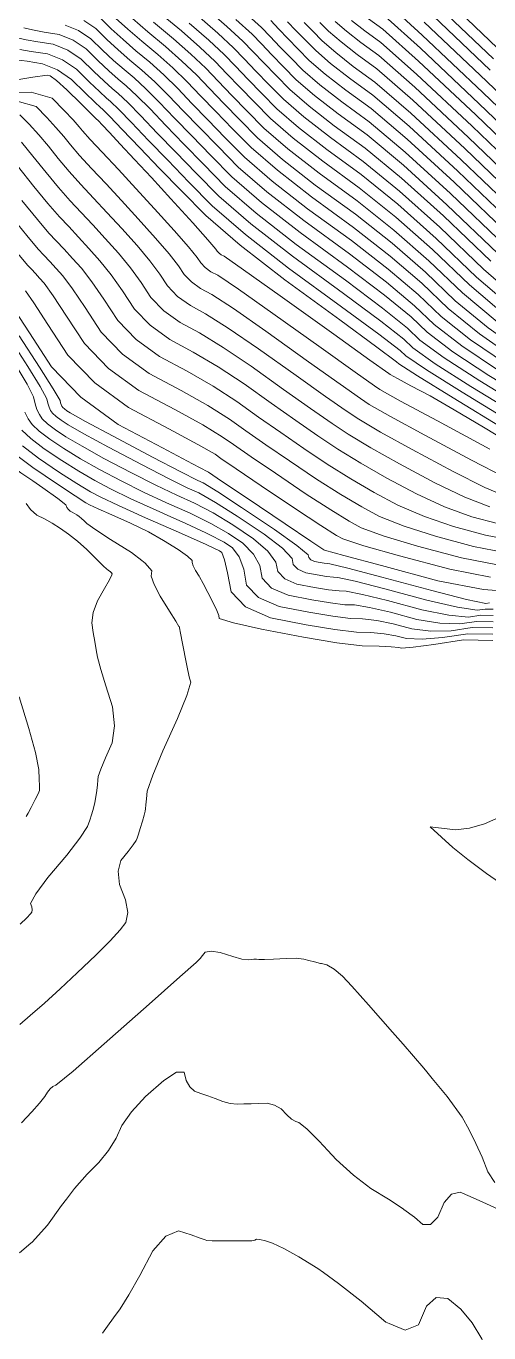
# Model space of a CAD drawing. Header units: inches. Extents: x 1337389 to 1347141, y 407035 to 414577.
# Drawn here: x 1338532 to 1338744, y 409295 to 409896 of the extents above; entities that cross this region are included whole.
import ezdxf

# ---------------------------------------------------------------- set-up
doc = ezdxf.new("R2010")
doc.units = ezdxf.units.IN
doc.header["$MEASUREMENT"] = 0
doc.layers.add('Topo', color=7, linetype='Continuous', lineweight=15, true_color=0x459900)

msp = doc.modelspace()

# ---------------------------------------------------------------- linework, layer by layer
at = {"layer": 'Topo'}
for p, q in [((1338715.969, 409415.1701, 1110), (1338718.4579, 409412.135, 1110)), ((1338528.5161, 409331.932, 1105), (1338533.7851, 409336.401, 1105))]:
    msp.add_line(p, q, dxfattribs=at)
for points, elevation in [([(1338717.3041, 409915.8621), (1338748.327, 409886.2501)], 880), ([(1338613.9059, 409904.738), (1338623.982, 409896.0499), (1338631.302, 409889.3151), (1338635.8659, 409884.5309), (1338640.992, 409879.223), (1338646.679, 409873.3919), (1338652.927, 409867.0391), (1338661.823, 409859.362), (1338673.3681, 409850.362), (1338687.5599, 409840.039), (1338704.2811, 409826.2029), (1338723.531, 409808.852), (1338745.309, 409787.987)], 955), ([(1338697.4669, 409906.8859), (1338713.8309, 409891.953), (1338741.7139, 409865.611), (1338781.1169, 409827.86)], 900), ([(1338716.436, 409909.8849), (1338746.674, 409881.0912)], 885), ([(1338558.144, 409898.764), (1338563.6669, 409895.0821), (1338568.7731, 409890.078), (1338574.013, 409885.2198), (1338579.3859, 409880.5079), (1338584.8929, 409875.9419), (1338590.8139, 409870.54), (1338597.15, 409864.3011), (1338603.901, 409857.225), (1338611.4819, 409849.3761), (1338619.893, 409840.7519), (1338629.1341, 409831.3548), (1338642.2909, 409820.0011), (1338659.3648, 409806.6913), (1338680.3562, 409791.4241), (1338697.3361, 409778.3839), (1338710.3061, 409767.572), (1338719.2661, 409758.988), (1338731.9828, 409749.1521), (1338748.4569, 409738.066)], 995), ([(1338752.5361, 409740.631), (1338736.0469, 409751.9119), (1338722.5212, 409762.613), (1338711.9591, 409772.7319), (1338698.2039, 409784.362), (1338681.256, 409797.501), (1338661.1159, 409812.1501), (1338644.7329, 409824.9209), (1338632.108, 409835.8149), (1338623.241, 409844.832), (1338615.1712, 409853.1071), (1338607.8971, 409860.638), (1338601.4191, 409867.4279), (1338594.9599, 409873.7291), (1338588.5189, 409879.5421), (1338582.0969, 409884.8671), (1338576.1851, 409890.015), (1338570.783, 409894.986), (1338565.8911, 409899.7799)], 990), ([(1338572.7921, 409899.894), (1338578.3569, 409894.8099), (1338584.808, 409889.225), (1338592.146, 409883.141), (1338599.106, 409876.9181), (1338605.6881, 409870.5537), (1338611.8919, 409864.052), (1338618.8591, 409856.837), (1338626.5889, 409848.9119), (1338635.082, 409840.276), (1338647.1739, 409829.8409), (1338662.866, 409817.608), (1338682.1571, 409803.5779), (1338699.072, 409790.3392), (1338713.6121, 409777.8919), (1338725.7769, 409766.237), (1338740.1106, 409754.672), (1338756.6138, 409743.1959)], 985), ([(1338760.692, 409745.7611), (1338744.1741, 409757.4322), (1338729.032, 409769.862), (1338715.2651, 409783.052), (1338699.9409, 409796.316), (1338683.0569, 409809.6551), (1338664.616, 409823.067), (1338649.6159, 409834.761), (1338638.0559, 409844.736), (1338629.937, 409852.992), (1338622.548, 409860.568), (1338615.8878, 409867.4649), (1338609.9569, 409873.6809), (1338603.252, 409880.106), (1338595.773, 409886.741), (1338587.519, 409893.584), (1338580.5289, 409899.6041)], 980), ([(1338592.9411, 409902.301), (1338603.026, 409893.94), (1338611.544, 409886.4839), (1338618.4949, 409879.9351), (1338623.8789, 409874.291), (1338629.9258, 409868.03), (1338636.634, 409861.1521), (1338644.004, 409853.6569), (1338654.4992, 409844.6008), (1338668.117, 409833.9851), (1338684.8588, 409821.8079), (1338701.6771, 409808.2708), (1338718.572, 409793.372), (1338735.5431, 409777.1122), (1338752.3021, 409762.952)], 970), ([(1338760.4291, 409768.4711), (1338742.0529, 409784.362), (1338721.878, 409803.6921), (1338703.413, 409820.2251), (1338686.6601, 409833.962), (1338671.6172, 409844.9028), (1338659.382, 409854.4421), (1338649.9531, 409862.578), (1338643.3301, 409869.3121), (1338637.3031, 409875.4919), (1338631.87, 409881.117), (1338627.0331, 409886.188), (1338619.836, 409892.862), (1338610.2791, 409901.138)], 960), ([(1338628.127, 409899.239), (1338635.571, 409892.4409), (1338639.862, 409887.944), (1338644.681, 409882.9541), (1338650.0271, 409877.472), (1338655.901, 409871.4991), (1338664.265, 409864.2818), (1338675.1182, 409855.8211), (1338688.4611, 409846.1159), (1338705.15, 409832.18), (1338725.1839, 409814.0119), (1338748.5639, 409791.6108)], 950), ([(1338751.819, 409795.2358), (1338726.8371, 409819.1712), (1338706.0181, 409838.1572), (1338689.3622, 409852.1931), (1338676.8681, 409861.28), (1338666.706, 409869.202), (1338658.8749, 409875.959), (1338653.375, 409881.5529), (1338648.369, 409886.6849), (1338643.8569, 409891.357), (1338639.839, 409895.5679), (1338632.273, 409902.428)], 945), ([(1338644.108, 409898.695), (1338647.8531, 409894.77), (1338652.0579, 409890.4159), (1338656.723, 409885.633), (1338661.8491, 409880.4199), (1338669.1479, 409874.1223), (1338678.619, 409866.739), (1338690.262, 409858.27), (1338706.8859, 409844.134), (1338728.4901, 409824.3311), (1338755.0741, 409798.8612)], 940), ([(1338771.3511, 409816.9848), (1338736.755, 409850.1309), (1338711.2269, 409874.0209), (1338694.7652, 409888.6549), (1338687.37, 409894.033), (1338681.3552, 409898.7221)], 915), ([(1338689.1211, 409899.4919), (1338695.666, 409894.7322), (1338712.095, 409879.998), (1338738.4079, 409855.2908), (1338774.606, 409820.6101)], 910), ([(1338777.8608, 409824.235), (1338740.0609, 409860.4511), (1338712.9631, 409885.976), (1338696.5661, 409900.809)], 905), ([(1338715.5669, 409903.9071), (1338745.021, 409875.931)], 890), ([(1338762.089, 409719.6491), (1338740.3, 409732.937), (1338723.8559, 409743.633), (1338712.7561, 409751.7379), (1338707, 409757.2518), (1338695.5999, 409766.4301), (1338678.5549, 409779.27), (1338655.8652, 409795.773), (1338637.4081, 409810.1607), (1338623.1849, 409822.434), (1338613.196, 409832.5919), (1338604.104, 409841.9139), (1338595.9097, 409850.3989), (1338588.6122, 409858.0471), (1338582.5219, 409864.1621), (1338577.6399, 409868.744), (1338573.9641, 409871.7909), (1338569.669, 409875.6309), (1338564.754, 409880.2619), (1338559.2202, 409885.686), (1338553.234, 409889.6761), (1338546.7939, 409892.233), (1338539.902, 409893.3571), (1338534.5049, 409894.394), (1338530.6022, 409895.3438)], 1005), ([(1338765.3892, 409722.689), (1338744.379, 409735.501), (1338727.9189, 409746.3929), (1338716.011, 409755.363), (1338708.653, 409762.4121), (1338696.468, 409772.4071), (1338679.455, 409785.3472), (1338657.6149, 409801.232), (1338639.8501, 409815.081), (1338626.1589, 409826.8941), (1338616.5441, 409836.6721), (1338607.7927, 409845.6451), (1338599.9051, 409853.8121), (1338592.8809, 409861.1742), (1338586.6681, 409867.351), (1338581.2659, 409872.3431), (1338576.6751, 409876.1501), (1338571.8413, 409880.425), (1338566.7641, 409885.17), (1338561.4444, 409890.3839), (1338555.689, 409894.2201), (1338549.4978, 409896.6779)], 1000), ([(1338748.2381, 409760.192), (1338732.287, 409773.4869), (1338716.9181, 409788.2121), (1338700.809, 409802.293), (1338683.958, 409815.7318), (1338666.366, 409828.5263), (1338652.0572, 409839.681), (1338641.03, 409849.1971), (1338633.2859, 409857.0721), (1338626.237, 409864.299), (1338619.884, 409870.8781), (1338614.2259, 409876.808), (1338607.3979, 409883.2951), (1338599.399, 409890.3399), (1338590.23, 409897.942)], 975), ([(1338606.6529, 409897.5391), (1338615.69, 409889.673), (1338622.7641, 409883.0611), (1338627.8751, 409877.704), (1338633.6142, 409871.761), (1338639.982, 409865.2318), (1338646.979, 409858.1181), (1338656.94, 409849.5221), (1338669.8671, 409839.444), (1338685.759, 409827.8851), (1338702.5449, 409814.2479), (1338720.225, 409798.5319), (1338738.7982, 409780.737), (1338756.3661, 409765.7109)], 965), ([(1338651.849, 409898.1829), (1338655.7471, 409894.1471), (1338660.0719, 409889.7129), (1338664.8241, 409884.8798), (1338671.5889, 409879.0421), (1338680.3689, 409872.198), (1338691.1631, 409864.3469), (1338707.754, 409850.1121), (1338730.1431, 409829.491), (1338758.3299, 409802.486)], 935), ([(1338659.4358, 409897.8781), (1338663.42, 409893.7932), (1338667.798, 409889.3409), (1338674.0309, 409883.9619), (1338682.119, 409877.6569), (1338692.0629, 409870.4239), (1338708.6221, 409856.0889), (1338731.7962, 409834.6509), (1338761.585, 409806.111)], 930), ([(1338764.8399, 409809.736), (1338733.449, 409839.8111), (1338709.4897, 409862.0659), (1338692.9641, 409876.501), (1338683.87, 409883.116), (1338676.4721, 409888.882), (1338670.772, 409893.801), (1338666.7679, 409897.873)], 925), ([(1338673.7459, 409898.262), (1338678.9141, 409893.802), (1338685.6199, 409888.574), (1338693.864, 409882.5779), (1338710.358, 409868.044), (1338735.102, 409844.971), (1338768.096, 409813.36)], 920), ([(1338784.372, 409831.485), (1338743.3669, 409870.7711), (1338714.699, 409897.9299)], 895), ([(1338528.1921, 409890.69), (1338531.632, 409889.9232), (1338536.9321, 409888.955), (1338544.0899, 409887.7882), (1338550.7789, 409885.132), (1338556.9968, 409880.988), (1338562.7451, 409875.3538), (1338567.497, 409870.8359), (1338571.2531, 409867.4319), (1338574.013, 409865.1442), (1338578.3769, 409860.9741), (1338584.3442, 409854.9209), (1338591.914, 409846.986), (1338600.416, 409838.1829), (1338609.8481, 409828.5121), (1338620.211, 409817.9728), (1338634.9671, 409805.2409), (1338654.1141, 409790.3141), (1338677.6541, 409773.1929), (1338694.7321, 409760.4519), (1338705.347, 409752.0927), (1338709.5, 409748.1129), (1338719.7919, 409740.873), (1338736.2219, 409730.3718), (1338758.79, 409716.6102)], 1010), ([(1338526.8291, 409880.6699), (1338532.0629, 409879.9769), (1338539.218, 409878.8107), (1338546.0471, 409876.0148), (1338552.55, 409871.5909), (1338558.726, 409865.538), (1338563.153, 409861.246), (1338565.831, 409858.7149), (1338566.76, 409857.9447), (1338570.0849, 409854.596), (1338575.806, 409848.6669), (1338583.9229, 409840.1591), (1338593.0381, 409830.7211), (1338603.1508, 409820.352), (1338614.2631, 409809.053), (1338630.0841, 409795.401), (1338650.6141, 409779.3958), (1338675.8532, 409761.0388), (1338692.9953, 409748.498), (1338702.0411, 409741.7731), (1338702.9901, 409740.8639), (1338711.6639, 409735.3531), (1338728.065, 409725.2418), (1338752.1909, 409710.5301)], 1020), ([(1338755.4911, 409713.5701), (1338732.1428, 409727.807), (1338715.7279, 409738.1131), (1338706.2449, 409744.488), (1338703.6941, 409746.933), (1338693.8629, 409754.4751), (1338676.7531, 409767.1159), (1338652.364, 409784.8551), (1338632.5253, 409800.3211), (1338617.237, 409813.5131), (1338606.5002, 409824.432), (1338596.7271, 409834.4521), (1338587.9181, 409843.573), (1338580.075, 409851.794), (1338574.2311, 409857.7848), (1338570.386, 409861.5451), (1338568.5419, 409863.074), (1338565.3252, 409866.0408), (1338560.7359, 409870.4461), (1338554.773, 409876.2891), (1338548.3241, 409880.588), (1338541.386, 409883.3429), (1338533.961, 409884.554), (1338528.7601, 409885.451)], 1015), ([(1338757.9359, 409701.9751), (1338742.0749, 409711.6471), (1338728.5641, 409719.665), (1338717.4019, 409726.0302), (1338708.5891, 409730.7412), (1338702.4861, 409734.036), (1338699.091, 409735.914), (1338698.4042, 409736.3761), (1338689.7412, 409742.558), (1338673.1021, 409754.4589), (1338648.4859, 409772.0809), (1338631.6628, 409784.0461), (1338622.632, 409790.356), (1338621.394, 409791.0101), (1338620.3651, 409791.76), (1338619.544, 409792.6091), (1338618.9309, 409793.554), (1338615.172, 409797.889), (1338608.266, 409805.6131), (1338598.2122, 409816.727), (1338589.3021, 409826.4819), (1338581.5351, 409834.877), (1338574.91, 409841.9129), (1338569.9231, 409847.2021), (1338566.5731, 409850.7441), (1338564.859, 409852.5389), (1338563.7131, 409853.7401), (1338563.1264, 409854.3514), (1338560.981, 409856.4519), (1338556.7169, 409860.6301), (1338550.3271, 409866.8931), (1338545.6279, 409871.14), (1338542.6199, 409873.3699), (1338541.3041, 409873.5849), (1338534.6891, 409872.6768), (1338522.7751, 409870.646)], 1025), ([(1338744.9129, 409701.6331), (1338720.7701, 409714.5401), (1338703.8841, 409723.677), (1338694.2569, 409729.042), (1338691.8861, 409730.636), (1338682.9131, 409736.991), (1338667.3359, 409748.1081), (1338645.1561, 409763.9859), (1338629.3141, 409775.1281), (1338619.8111, 409781.5349), (1338616.645, 409783.2059), (1338614.0119, 409785.1259), (1338611.9129, 409787.2951), (1338610.347, 409789.712), (1338606.284, 409794.662), (1338599.723, 409802.143), (1338590.6659, 409812.157), (1338582.123, 409821.492), (1338574.0949, 409830.1499), (1338566.581, 409838.1299), (1338561.073, 409844.0772), (1338557.5722, 409847.9911), (1338556.0761, 409849.8709), (1338553.2501, 409853.0079), (1338549.0911, 409857.4019), (1338543.6, 409863.0521), (1338533.8609, 409865.771), (1338519.872, 409865.5591)], 1030), ([(1338527.5149, 409861.6499), (1338536.1842, 409859.2299), (1338541.0709, 409854.2008), (1338545.333, 409849.586), (1338548.9701, 409845.384), (1338551.9821, 409841.5959), (1338556.2189, 409836.702), (1338561.682, 409830.7039), (1338568.3699, 409823.6009), (1338575.516, 409815.8951), (1338583.1189, 409807.5861), (1338591.1812, 409798.6729), (1338597.3958, 409791.435), (1338601.763, 409785.871), (1338604.282, 409781.981), (1338607.6601, 409778.4919), (1338611.8961, 409775.4021), (1338616.9889, 409772.713), (1338626.9659, 409766.2091), (1338641.8271, 409755.89), (1338661.571, 409741.7559), (1338676.085, 409731.4251), (1338685.3691, 409724.896), (1338689.423, 409722.1689), (1338699.2898, 409716.521), (1338714.9698, 409707.9519), (1338736.4628, 409696.4612), (1338751.966, 409688.4859)], 1035), ([(1338753.173, 409679.521), (1338742.6813, 409684.008), (1338728.013, 409691.2889), (1338709.1702, 409701.3639), (1338694.695, 409709.3661), (1338684.588, 409715.297), (1338678.8511, 409719.156), (1338669.2569, 409725.8581), (1338655.806, 409735.4051), (1338638.497, 409747.795), (1338624.6181, 409757.2911), (1338614.1681, 409763.892), (1338607.1459, 409767.5989), (1338601.3081, 409771.857), (1338596.652, 409776.667), (1338593.1789, 409782.0292), (1338588.508, 409788.2081), (1338582.6388, 409795.2031), (1338575.573, 409803.0149), (1338568.908, 409810.2979), (1338562.645, 409817.0519), (1338556.7828, 409823.2782), (1338551.3648, 409829.3267), (1338546.392, 409835.2), (1338541.8629, 409840.897), (1338537.4159, 409846.164), (1338533.0499, 409851.0009), (1338528.7681, 409855.4079)], 1040), ([(1338529.4989, 409842.7411), (1338534.7561, 409836.4089), (1338540.8021, 409828.8049), (1338546.5109, 409821.952), (1338551.8842, 409815.852), (1338556.9201, 409810.504), (1338562.3009, 409804.7009), (1338568.0259, 409798.444), (1338574.0968, 409791.733), (1338579.6202, 409784.9811), (1338584.594, 409778.188), (1338589.0209, 409771.3538), (1338594.9561, 409765.223), (1338602.397, 409759.795), (1338611.346, 409755.0711), (1338622.2702, 409748.372), (1338635.1681, 409739.7), (1338650.0401, 409729.0529), (1338662.429, 409720.2918), (1338672.333, 409713.415), (1338679.7539, 409708.424), (1338690.1, 409702.2111), (1338703.3689, 409694.775), (1338719.563, 409686.1179), (1338733.397, 409679.5311), (1338744.8689, 409675.015)], 1045), ([(1338748.4739, 409667.3159), (1338736.5661, 409670.51), (1338724.1119, 409675.0542), (1338711.114, 409680.9459), (1338697.5691, 409688.1867), (1338685.505, 409695.0549), (1338674.92, 409701.5519), (1338665.8161, 409707.6752), (1338655.6009, 409714.7248), (1338644.275, 409722.7021), (1338631.838, 409731.6041), (1338619.922, 409739.454), (1338608.5251, 409746.249), (1338597.6479, 409751.991), (1338588.6029, 409758.5879), (1338581.3909, 409766.04), (1338576.0101, 409774.346), (1338570.7311, 409781.7539), (1338565.555, 409788.2629), (1338560.4802, 409793.873), (1338555.6931, 409799.1041), (1338551.1949, 409803.955), (1338546.985, 409808.426), (1338541.658, 409814.578), (1338535.212, 409822.4101), (1338527.6491, 409831.9219)], 1050), ([(1338754.8932, 409659.7541), (1338742.9661, 409662.061), (1338728.2619, 409666.0051), (1338714.8281, 409670.5759), (1338702.664, 409675.774), (1338691.7692, 409681.599), (1338680.91, 409687.9), (1338670.0859, 409694.679), (1338659.2981, 409701.9348), (1338648.7729, 409709.1589), (1338638.509, 409716.3499), (1338628.5089, 409723.5091), (1338617.5728, 409730.535), (1338605.7029, 409737.4281), (1338592.899, 409744.188), (1338582.2511, 409751.954), (1338573.7598, 409760.7261), (1338567.4261, 409770.5051), (1338561.843, 409778.527), (1338557.013, 409784.7928), (1338552.9329, 409789.3031), (1338549.086, 409793.5071), (1338545.4699, 409797.406), (1338542.087, 409801), (1338536.8041, 409807.2032), (1338529.6221, 409816.0142)], 1055), ([(1338751.6539, 409654.06), (1338737.4589, 409656.8048), (1338719.9591, 409661.4999), (1338705.5442, 409666.099), (1338694.214, 409670.602), (1338685.9689, 409675.0101), (1338676.3149, 409680.7451), (1338665.2521, 409687.806), (1338652.7811, 409696.1951), (1338641.9441, 409703.5919), (1338632.7441, 409709.9981), (1338625.1789, 409715.4141), (1338615.2251, 409721.617), (1338602.8821, 409728.6071), (1338588.15, 409736.384), (1338575.8989, 409745.32), (1338566.1289, 409755.4131), (1338558.8419, 409766.6629), (1338552.9549, 409775.2998), (1338548.47, 409781.3231), (1338545.387, 409784.7319), (1338542.4789, 409787.9097), (1338539.7461, 409790.857), (1338537.1882, 409793.5739), (1338531.9502, 409799.828), (1338524.032, 409809.6189)], 1060), ([(1338527.0961, 409792.4529), (1338532.289, 409786.1479), (1338534.0209, 409784.3078), (1338535.8711, 409782.313), (1338537.84, 409780.161), (1338539.9281, 409777.853), (1338544.0669, 409772.073), (1338550.2569, 409762.8219), (1338558.4991, 409750.0989), (1338569.5471, 409738.685), (1338583.3999, 409728.581), (1338600.061, 409719.785), (1338612.8771, 409712.6978), (1338621.8499, 409707.318), (1338626.9791, 409703.6471), (1338635.1161, 409698.0258), (1338646.263, 409690.4551), (1338660.418, 409680.9339), (1338671.7199, 409673.5901), (1338680.1689, 409668.4219), (1338685.7641, 409665.431), (1338696.2591, 409661.6221), (1338711.6549, 409656.9951), (1338731.9509, 409651.5498), (1338748.414, 409648.3661)], 1065), ([(1338745.1751, 409642.672), (1338726.4431, 409646.2951), (1338703.3511, 409652.4899), (1338686.975, 409657.144), (1338677.3141, 409660.2591), (1338674.368, 409661.834), (1338667.1251, 409666.4341), (1338655.5839, 409674.0611), (1338639.7451, 409684.7141), (1338628.288, 409692.459), (1338621.213, 409697.2951), (1338618.52, 409699.223), (1338610.5289, 409703.7792), (1338597.239, 409710.9639), (1338578.6509, 409720.7771), (1338563.1939, 409732.0509), (1338550.8679, 409744.785), (1338541.673, 409758.9799), (1338535.179, 409768.8461), (1338531.3861, 409774.3829)], 1070), ([(1338526.2907, 409765.6189), (1338533.0891, 409755.1391), (1338543.238, 409739.4708), (1338556.842, 409725.416), (1338573.9022, 409712.9731), (1338594.4179, 409702.143), (1338608.1811, 409694.861), (1338615.1911, 409691.128), (1338615.4481, 409690.9441), (1338621.4601, 409686.892), (1338633.2281, 409678.9739), (1338650.75, 409667.1891), (1338662.5301, 409659.2789), (1338668.568, 409655.2452), (1338668.8641, 409655.0868), (1338677.6909, 409652.6669), (1338695.048, 409647.9839), (1338720.9359, 409641.0401), (1338741.9349, 409636.978), (1338758.046, 409635.8001)], 1075), ([(1338524.0641, 409752.4301), (1338532.3699, 409739.6039), (1338538.0579, 409730.3728), (1338541.1259, 409724.7382), (1338541.5759, 409722.698), (1338542.164, 409720.9271), (1338542.891, 409719.424), (1338543.756, 409718.1892), (1338545.3791, 409716.6648), (1338547.7582, 409714.8498), (1338550.894, 409712.7451), (1338558.143, 409708.6159), (1338569.505, 409702.4631), (1338584.9799, 409694.2862), (1338597.065, 409688.0541), (1338605.7609, 409683.7681), (1338611.0659, 409681.427), (1338618.719, 409677.0949), (1338628.72, 409670.7741), (1338641.0691, 409662.462), (1338649.474, 409655.984), (1338653.9349, 409651.3421), (1338654.4529, 409648.5352), (1338656.5561, 409646.3249), (1338660.244, 409644.712), (1338665.5182, 409643.6971), (1338669.7459, 409643.0009), (1338672.928, 409642.6231), (1338675.0652, 409642.564), (1338682.9471, 409640.7911), (1338696.574, 409637.3041), (1338715.9471, 409632.102), (1338730.099, 409628.8221), (1338739.031, 409627.4629), (1338742.742, 409628.0271), (1338746.44, 409627.9509)], 1085), ([(1338744.7391, 409630.8659), (1338743.0049, 409630.6031), (1338734.185, 409632.4847), (1338718.2769, 409636.5141), (1338695.2817, 409642.688), (1338679.617, 409646.814), (1338671.282, 409648.8899), (1338670.277, 409648.9181), (1338668.78, 409649.0959), (1338666.791, 409649.4229), (1338664.3101, 409649.9011), (1338662.5742, 409650.6591), (1338661.5849, 409651.6991), (1338661.341, 409653.02), (1338656.1191, 409657.3059), (1338645.919, 409664.5572), (1338630.7412, 409674.7741), (1338619.7871, 409681.9541), (1338613.0581, 409686.0959), (1338610.5532, 409687.2022), (1338602.805, 409691.1502), (1338589.815, 409697.9421), (1338571.5809, 409707.5769), (1338558.9299, 409714.3331), (1338551.8599, 409718.2101), (1338550.3729, 409719.208), (1338549.245, 409720.0689), (1338548.4748, 409720.7922), (1338548.065, 409721.3771), (1338547.72, 409722.0901), (1338547.4409, 409722.93), (1338547.2279, 409723.8968), (1338543.9779, 409729.3409), (1338537.692, 409739.2599), (1338528.3689, 409753.6561)], 1080), ([(1338746.4131, 409625.0709), (1338740.7449, 409625.1879), (1338735.0569, 409624.3239), (1338726.0139, 409625.158), (1338713.6179, 409627.6899), (1338697.867, 409631.9188), (1338686.2768, 409634.7689), (1338678.848, 409636.2389), (1338675.5799, 409636.329), (1338670.7131, 409636.906), (1338664.246, 409637.9718), (1338656.1789, 409639.5239), (1338650.538, 409641.99), (1338647.3212, 409645.3709), (1338646.529, 409649.664), (1338642.8281, 409654.6629), (1338636.2178, 409660.3661), (1338626.6992, 409666.7731), (1338617.651, 409672.2372), (1338609.074, 409676.757), (1338600.9679, 409680.3341), (1338591.326, 409684.958), (1338580.146, 409690.63), (1338567.4299, 409697.3499), (1338557.357, 409702.9), (1338549.928, 409707.281), (1338545.1431, 409710.492), (1338541.513, 409713.2611), (1338539.0368, 409715.5872), (1338537.7171, 409717.471), (1338536.6081, 409719.764), (1338535.7099, 409722.4661), (1338535.0249, 409725.578), (1338532.1369, 409731.4051), (1338527.049, 409739.9471)], 1090), ([(1338531.052, 409718.6008), (1338532.543, 409715.518), (1338534.3182, 409712.9848), (1338537.6469, 409709.8571), (1338542.5281, 409706.134), (1338548.9621, 409701.8161), (1338556.5698, 409697.183), (1338565.3541, 409692.2361), (1338575.3119, 409686.9739), (1338585.586, 409681.8619), (1338596.1759, 409676.8999), (1338607.0831, 409672.0871), (1338616.5829, 409667.378), (1338624.6778, 409662.7731), (1338631.3669, 409658.2701), (1338636.182, 409653.341), (1338639.122, 409647.9869), (1338640.1889, 409642.2059), (1338644.5189, 409637.656), (1338652.114, 409634.336), (1338662.9728, 409632.2461), (1338671.6789, 409630.8119), (1338678.2321, 409630.034), (1338682.6309, 409629.9128), (1338689.6069, 409628.7458), (1338699.159, 409626.535), (1338711.288, 409623.2783), (1338721.929, 409621.4952), (1338731.0818, 409621.185), (1338738.748, 409622.3491), (1338746.386, 409622.1918)], 1095), ([(1338596.459, 409671.2269), (1338591.3841, 409673.4659), (1338579.8459, 409678.766), (1338570.4771, 409683.3181), (1338563.2782, 409687.1219), (1338555.7839, 409691.467), (1338547.9961, 409696.351), (1338539.913, 409701.776), (1338533.781, 409706.453), (1338529.599, 409710.3828)], 1100), ([(1338529.9149, 409703.049), (1338537.298, 409697.4181), (1338547.0291, 409690.8869), (1338554.9971, 409685.75), (1338561.202, 409682.0089), (1338565.643, 409679.6622), (1338574.1059, 409675.6701), (1338586.5919, 409670.032), (1338591.1021, 409668.042)], 1105), ([(1338587.8432, 409663.486), (1338587.5809, 409663.6319), (1338579.6491, 409667.5459), (1338571.07, 409671.3319), (1338564.7901, 409674.152), (1338560.8089, 409676.006), (1338559.1261, 409676.8951), (1338554.2111, 409680.0341), (1338546.0629, 409685.4222), (1338534.682, 409693.0599), (1338526.049, 409699.6449)], 1110), ([(1338526.3061, 409692.893), (1338529.1611, 409690.6519), (1338534.655, 409686.965)], 1115), ([(1338534.655, 409686.965), (1338539.285, 409683.8579), (1338546.197, 409678.9389), (1338549.9001, 409675.894), (1338550.391, 409674.7239), (1338551.0479, 409673.782), (1338551.869, 409673.0671), (1338552.8561, 409672.5798), (1338553.8709, 409672.008), (1338554.913, 409671.3521), (1338555.9829, 409670.6109), (1338557.1209, 409669.6949), (1338558.326, 409668.6047), (1338559.5998, 409667.3411), (1338563.6481, 409664.488), (1338570.4689, 409660.0451), (1338580.0641, 409654.0129), (1338584.775, 409650.42)], 1115), ([(1338531.613, 409676.6191), (1338533.58, 409673.7959), (1338536.509, 409671.249), (1338540.0258, 409669.513), (1338543.6419, 409667.4761), (1338547.3559, 409665.136), (1338551.169, 409662.495), (1338555.2251, 409659.232), (1338559.5221, 409655.348), (1338564.0621, 409650.8429), (1338567.3749, 409647.6591), (1338569.4599, 409645.7979), (1338570.3181, 409645.2591), (1338570.8731, 409644.7282), (1338571.124, 409644.2062), (1338571.0731, 409643.6931), (1338569.9431, 409641.45), (1338567.7341, 409637.4789), (1338564.447, 409631.7791), (1338562.4783, 409626.504), (1338561.824, 409621.6568), (1338562.4882, 409617.2351), (1338563.15, 409613.1239), (1338563.8091, 409609.324), (1338564.467, 409605.834), (1338565.93, 409600.2891), (1338568.2, 409592.6879), (1338571.2762, 409583.0311), (1338572.2858, 409574.284), (1338571.23, 409566.4452), (1338568.1071, 409559.516), (1338565.9678, 409554.3429), (1338564.8121, 409550.9261), (1338564.638, 409549.2649), (1338564.395, 409547.1591), (1338564.084, 409544.609), (1338563.704, 409541.6141), (1338563.282, 409539.0751), (1338562.816, 409536.9941), (1338562.3082, 409535.369), (1338561.649, 409533.3388), (1338560.84, 409530.902), (1338559.8787, 409528.0589), (1338556.3599, 409522.7081), (1338550.2811, 409514.8491), (1338541.6441, 409504.482), (1338536.0909, 409497.0471), (1338533.621, 409492.5441), (1338534.2349, 409490.9719), (1338534.449, 409489.6729), (1338534.2652, 409488.647), (1338533.6819, 409487.8941), (1338531.901, 409486.0612), (1338528.9211, 409483.1502)], 1120), ([(1338614.2479, 409663.1161), (1338605.0911, 409667.4179), (1338596.459, 409671.2269)], 1100), ([(1338591.1021, 409668.042), (1338603.099, 409662.748), (1338614.4469, 409657.6609), (1338614.688, 409657.5489)], 1105), ([(1338611.363, 409642.811), (1338611.2099, 409643.082), (1338609.5362, 409645.769), (1338608.4511, 409647.87), (1338607.955, 409649.3849), (1338608.049, 409650.313), (1338605.898, 409652.3231), (1338601.5041, 409655.4151), (1338594.8659, 409659.5878), (1338587.8432, 409663.486)], 1110), ([(1338746.3591, 409619.3129), (1338736.7508, 409619.5101), (1338727.1081, 409618.0462), (1338717.844, 409617.831), (1338708.958, 409618.8661), (1338700.4522, 409621.15), (1338692.937, 409622.7239), (1338686.4142, 409623.5871), (1338680.8829, 409623.74), (1338672.645, 409624.7171), (1338661.7011, 409626.5201), (1338648.0489, 409629.1469), (1338638.5009, 409633.321), (1338633.057, 409639.0422), (1338631.7161, 409646.3088), (1338629.5361, 409652.02), (1338626.5159, 409656.1742), (1338622.6571, 409658.7721), (1338615.515, 409662.5201), (1338614.2479, 409663.1161)], 1100), ([(1338614.688, 409657.5489), (1338620.6359, 409654.7711), (1338621.6662, 409654.078), (1338622.89, 409650.6991), (1338624.3101, 409644.6321), (1338625.9248, 409635.8779), (1338632.4832, 409628.9869), (1338643.9839, 409623.9591), (1338660.4281, 409620.7938), (1338673.612, 409618.623), (1338683.5348, 409617.4448), (1338690.1971, 409617.2611), (1338696.267, 409616.701), (1338701.7438, 409615.766), (1338706.629, 409614.4541), (1338713.7579, 409614.168), (1338723.133, 409614.9069), (1338734.7531, 409616.671), (1338746.332, 409616.433)], 1105), ([(1338584.775, 409650.42), (1338586.3811, 409649.195), (1338589.419, 409645.5928), (1338589.1789, 409643.2048), (1338590.4542, 409639.309), (1338593.244, 409633.906), (1338597.5502, 409626.9949), (1338600.4271, 409622.375), (1338601.876, 409620.0443), (1338601.896, 409620.0048), (1338601.945, 409619.9581), (1338602.0239, 409619.9051), (1338602.1319, 409619.8438), (1338602.197, 409619.7489), (1338602.218, 409619.6199), (1338602.195, 409619.4561), (1338602.6272, 409616.9732), (1338603.5139, 409612.1711), (1338603.941, 409609.9028)], 1115), ([(1338746.3051, 409613.5539), (1338732.7559, 409613.833), (1338719.1591, 409611.7682), (1338709.673, 409610.5039), (1338704.2991, 409610.0419), (1338703.036, 409610.3811), (1338699.5971, 409610.6791), (1338693.98, 409610.9351), (1338686.186, 409611.1499), (1338674.578, 409612.5279), (1338659.1559, 409615.068), (1338639.9188, 409618.771), (1338627.017, 409621.658), (1338620.4501, 409623.7289), (1338620.2179, 409624.9849), (1338619.275, 409627.3952), (1338617.6189, 409630.9589), (1338615.2521, 409635.6769), (1338613.1159, 409639.7179), (1338611.363, 409642.811)], 1110), ([(1338603.941, 409609.9028), (1338604.8551, 409605.0489), (1338605.9369, 409599.7118), (1338606.7599, 409596.158), (1338607.324, 409594.3879), (1338605.461, 409588.2389), (1338601.1699, 409577.7102), (1338594.4531, 409562.802), (1338589.8499, 409551.6721), (1338587.3621, 409544.32), (1338586.9881, 409540.746), (1338586.6922, 409537.9999), (1338586.475, 409536.0809), (1338586.337, 409534.991), (1338585.8928, 409533.139), (1338585.1431, 409530.526), (1338584.088, 409527.152), (1338583.2609, 409524.5351), (1338582.661, 409522.6761), (1338582.2879, 409521.5738), (1338580.9239, 409519.5001), (1338578.569, 409516.4538), (1338575.2211, 409512.4368), (1338573.9091, 409507.4051), (1338574.6299, 409501.3589), (1338577.386, 409494.299), (1338578.3508, 409488.4638), (1338577.524, 409483.856), (1338574.9052, 409480.4729), (1338570.2971, 409475.4829), (1338563.6979, 409468.887), (1338555.1099, 409460.685), (1338547.22, 409453.3021), (1338540.029, 409446.7389), (1338533.5371, 409440.9959), (1338528.6852, 409436.9449)], 1115), ([(1338528.4502, 409587.639), (1338532.9129, 409573.1469), (1338535.933, 409562.0089), (1338537.5099, 409554.2229), (1338537.6441, 409549.791), (1338537.7311, 409546.6959), (1338537.7731, 409544.9383), (1338537.768, 409544.5168), (1338537.119, 409543.0191), (1338535.825, 409540.444), (1338533.886, 409536.7929), (1338532.4779, 409534.162), (1338531.6001, 409532.553)], 1125), ([(1338753.7741, 409499.1659), (1338743.4371, 409506.407), (1338734.815, 409512.8189), (1338727.909, 409518.4031), (1338717.5279, 409527.916), (1338729.1169, 409526.5152), (1338735.51, 409527.1791), (1338742.5029, 409529.2082), (1338750.0942, 409532.6007)], 1115), ([(1338529.42, 409391.6191), (1338534.2282, 409396.6951), (1338537.822, 409400.7509), (1338540.203, 409403.788), (1338541.3698, 409405.8069), (1338542.6171, 409407.3511), (1338543.9419, 409408.4198), (1338545.3461, 409409.0151), (1338553.199, 409415.53), (1338567.499, 409427.965), (1338588.2481, 409446.3186), (1338602.356, 409458.818), (1338609.823, 409465.462), (1338610.6492, 409466.251), (1338611.6119, 409467.3102), (1338612.714, 409468.6411), (1338613.9541, 409470.2431), (1338616.6861, 409470.697), (1338620.9102, 409470.002), (1338626.6251, 409468.1589), (1338630.8969, 409467.025), (1338633.726, 409466.5989), (1338635.1109, 409466.8811), (1338636.3939, 409467.0019), (1338637.5729, 409466.9609), (1338638.6491, 409466.7599), (1338641.278, 409466.7551), (1338645.46, 409466.947), (1338651.1939, 409467.3349), (1338655.807, 409467.367), (1338659.2971, 409467.0431), (1338661.6651, 409466.362), (1338664.229, 409465.6909), (1338666.987, 409465.03), (1338667.486, 409464.92)], 1110), ([(1338667.486, 409464.92), (1338669.9399, 409464.3789), (1338673.3412, 409462.416), (1338677.1909, 409459.1417), (1338681.489, 409454.557), (1338689.1599, 409445.973), (1338700.2063, 409433.3901), (1338704.997, 409427.8811)], 1110), ([(1338704.997, 409427.8811), (1338714.625, 409416.8091), (1338715.969, 409415.1701)], 1110), ([(1338550.1589, 409356.6111), (1338553.909, 409361.4191), (1338559.6319, 409368.011), (1338565.001, 409373.4001), (1338569.45, 409378.9321), (1338572.981, 409384.6082), (1338575.5929, 409390.426), (1338580.126, 409396.8021), (1338586.581, 409403.735), (1338594.9571, 409411.2249), (1338600.8571, 409414.9599), (1338604.283, 409414.9399), (1338605.2321, 409411.165), (1338606.8419, 409408.2891), (1338609.1131, 409406.3089), (1338612.045, 409405.227), (1338615.182, 409404.0661), (1338618.525, 409402.824), (1338622.0749, 409401.5031), (1338625.4741, 409400.656), (1338628.7229, 409400.2849), (1338631.8212, 409400.3879), (1338635.156, 409400.4959), (1338638.7259, 409400.6091), (1338642.5322, 409400.725), (1338645.9331, 409399.8841), (1338648.9291, 409398.0832), (1338651.52, 409395.324), (1338653.748, 409393.3751), (1338655.612, 409392.234), (1338657.1121, 409391.9031), (1338660.7171, 409388.9039), (1338666.4269, 409383.2341), (1338670.421, 409378.973)], 1105), ([(1338718.4579, 409412.135), (1338725.303, 409403.786), (1338732.2399, 409394.32), (1338735.4351, 409388.4109), (1338738.471, 409382.259), (1338741.349, 409375.8611), (1338744.067, 409369.22), (1338747.243, 409364.204)], 1110), ([(1338670.421, 409378.973), (1338674.2421, 409374.8959), (1338682.155, 409367.668), (1338690.166, 409361.549), (1338698.2761, 409356.5399), (1338704.9743, 409352.102), (1338705.3903, 409351.7981)], 1105), ([(1338705.3903, 409351.7981), (1338710.2621, 409348.236), (1338714.1389, 409344.9411), (1338717.695, 409344.9801), (1338720.9311, 409348.3541), (1338723.8459, 409355.061), (1338727.3071, 409358.879), (1338731.314, 409359.8061), (1338735.8659, 409357.8451), (1338741.6971, 409355.22), (1338748.8059, 409351.934)], 1105), ([(1338533.7851, 409336.401), (1338534.3249, 409336.8589), (1338541.3949, 409344.6259), (1338547.83, 409353.624), (1338550.1589, 409356.6111)], 1105), ([(1338566.7679, 409295.007), (1338569.097, 409298.2322), (1338571.779, 409301.9179), (1338574.8132, 409306.0639), (1338578.8391, 409312.5868), (1338583.858, 409321.488), (1338589.8702, 409332.7661), (1338595.8201, 409339.627), (1338601.709, 409342.0711), (1338607.5369, 409340.0971), (1338611.648, 409338.6991), (1338614.0411, 409337.8771), (1338614.717, 409337.631), (1338617.2639, 409337.469), (1338621.683, 409337.3919), (1338627.9729, 409337.398), (1338632.362, 409337.398), (1338634.848, 409337.3919), (1338635.432, 409337.3799), (1338636.074, 409337.5022), (1338636.774, 409337.7569), (1338637.531, 409338.1461), (1338639.157, 409338.052), (1338641.652, 409337.4752), (1338645.0171, 409336.414), (1338650.156, 409333.918), (1338657.0708, 409329.986), (1338665.7601, 409324.6181), (1338668.3423, 409322.7871)], 1100), ([(1338668.3423, 409322.7871), (1338675.3328, 409317.8278), (1338685.7879, 409309.6159), (1338697.1259, 409299.9801), (1338698.5979, 409299.3767)], 1100), ([(1338698.5979, 409299.3767), (1338705.9131, 409296.382), (1338712.148, 409298.8209), (1338715.8331, 409307.2981), (1338720.2911, 409311.3108), (1338725.522, 409310.86), (1338731.5267, 409305.9449), (1338736.77, 409299.7689), (1338741.253, 409292.3331), (1338744.9741, 409283.6361), (1338747.3449, 409275.0731), (1338748.3651, 409266.6451), (1338748.035, 409258.3519), (1338750.2361, 409249.2098), (1338754.966, 409239.221), (1338762.2259, 409228.383), (1338767.1089, 409217.4599), (1338768.175, 409212.7781)], 1100)]:
    msp.add_lwpolyline(points, dxfattribs=dict(at, elevation=elevation))

doc.saveas('drawing.dxf')
